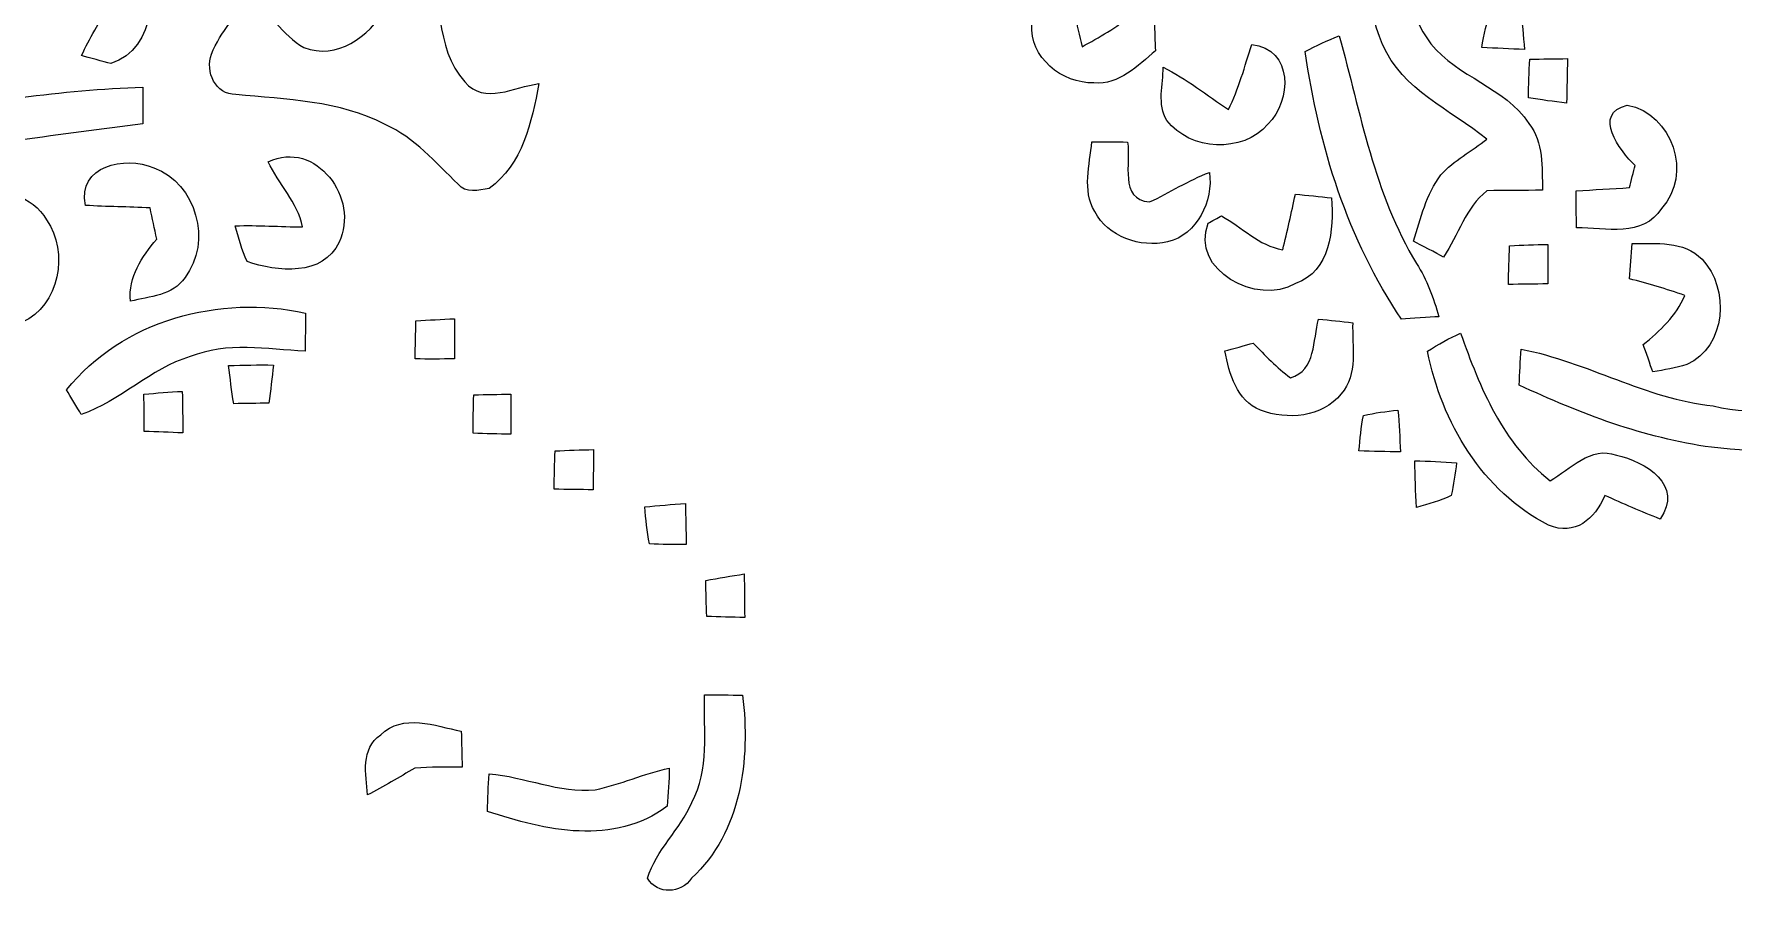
# Model space of a CAD drawing. Header units: centimetres. Extents: x -13.3 to 13.3, y -9.8 to 9.7.
# Drawn here: x 0.52 to 6.92, y -8.39 to -5.15 of the extents above; entities that cross this region are included whole.
import ezdxf

# ---------------------------------------------------------------- set-up
doc = ezdxf.new("R2010")
doc.units = ezdxf.units.CM
doc.header["$MEASUREMENT"] = 0
doc.layers.add('Camada 1', color=7, linetype='Continuous')

msp = doc.modelspace()

# ---------------------------------------------------------------- linework, layer by layer
at = {"layer": 'Camada 1', "color": 156}
for points, knots in [([(5.63491, -4.68171), (5.63491, -4.68171), (5.63491, -4.68171), (5.63491, -4.68171), (5.63491, -4.68171), (5.51249, -4.81929), (5.53685, -5.03132), (5.60317, -5.18971), (5.60317, -5.18971), (5.67831, -5.36081), (5.85857, -5.4356), (5.99615, -5.54601), (5.99615, -5.54601), (5.93794, -5.59082), (5.87199, -5.62645), (5.82224, -5.68113), (5.82224, -5.68113), (5.76757, -5.7538), (5.74604, -5.84446), (5.71958, -5.92983), (5.71958, -5.92983), (5.74781, -5.94501), (5.80424, -5.975), (5.83247, -5.99015), (5.83247, -5.99015), (5.88856, -5.90832), (5.91502, -5.80284), (5.99615, -5.74075), (5.99615, -5.74075), (6.06565, -5.73722), (6.1355, -5.7404), (6.20572, -5.73829), (6.20572, -5.73829), (6.20218, -5.65291), (6.211, -5.558), (6.15385, -5.48674), (6.15385, -5.48674), (6.06319, -5.34952), (5.88573, -5.31318), (5.78484, -5.18653), (5.78484, -5.18653), (5.6977, -5.0733), (5.66807, -4.90466), (5.74957, -4.78048), (5.74957, -4.78048), (5.84588, -4.75192), (5.86563, -4.87398), (5.91397, -4.93041), (5.91397, -4.93041), (5.95241, -4.92619), (5.99122, -4.92195), (6.03003, -4.91808), (6.03003, -4.91808), (6.02085, -4.84857), (6.01698, -4.77485), (5.97358, -4.71699), (5.97358, -4.71699), (5.90902, -4.59916), (5.72628, -4.59809), (5.63491, -4.68171)], [0, 0, 0, 0, 0.0625, 0.0625, 0.0625, 0.0625, 0.125, 0.125, 0.125, 0.125, 0.1875, 0.1875, 0.1875, 0.1875, 0.25, 0.25, 0.25, 0.25, 0.3125, 0.3125, 0.3125, 0.3125, 0.375, 0.375, 0.375, 0.375, 0.4375, 0.4375, 0.4375, 0.4375, 0.5, 0.5, 0.5, 0.5, 0.5625, 0.5625, 0.5625, 0.5625, 0.625, 0.625, 0.625, 0.625, 0.6875, 0.6875, 0.6875, 0.6875, 0.75, 0.75, 0.75, 0.75, 0.8125, 0.8125, 0.8125, 0.8125, 0.875, 0.875, 0.875, 0.875, 1, 1, 1, 1]), ([(0.56938, -4.82106), (0.56938, -4.82106), (0.56938, -4.82106), (0.56938, -4.82106), (0.56938, -4.82106), (0.57009, -4.86657), (0.57009, -4.91243), (0.57679, -4.95793), (0.57679, -4.95793), (0.64416, -4.96464), (0.71191, -4.95935), (0.77964, -4.95935), (0.77964, -4.95935), (0.78634, -4.98052), (0.79974, -5.02284), (0.80644, -5.04401), (0.80644, -5.04401), (0.76941, -5.1047), (0.73377, -5.16678), (0.70272, -5.23134), (0.70272, -5.23134), (0.73025, -5.23875), (0.78563, -5.25392), (0.81314, -5.26133), (0.81314, -5.26133), (0.98495, -5.20841), (1.00787, -4.94946), (0.86888, -4.84786), (0.86888, -4.84786), (0.78634, -4.77343), (0.6671, -4.80835), (0.56938, -4.82106)], [0, 0, 0, 0, 0.1111111, 0.1111111, 0.1111111, 0.1111111, 0.2222222, 0.2222222, 0.2222222, 0.2222222, 0.3333333, 0.3333333, 0.3333333, 0.3333333, 0.4444444, 0.4444444, 0.4444444, 0.4444444, 0.5555556, 0.5555556, 0.5555556, 0.5555556, 0.6666667, 0.6666667, 0.6666667, 0.6666667, 0.7777778, 0.7777778, 0.7777778, 0.7777778, 1, 1, 1, 1]), ([(1.84431, -4.74661), (1.84431, -4.74661), (1.84431, -4.74661), (1.84431, -4.74661), (1.84431, -4.74661), (1.85173, -4.84893), (1.87854, -4.95511), (1.84538, -5.05566), (1.84538, -5.05566), (1.78859, -5.16008), (1.66229, -5.24862), (1.54057, -5.201), (1.54057, -5.201), (1.45873, -5.15372), (1.40828, -5.07012), (1.34584, -5.00167), (1.34584, -5.00167), (1.29046, -5.07293), (1.22624, -5.14068), (1.19238, -5.22605), (1.19238, -5.22605), (1.1684, -5.29237), (1.20614, -5.37915), (1.28447, -5.37774), (1.28447, -5.37774), (1.47425, -5.39644), (1.67323, -5.40103), (1.84643, -5.49098), (1.84643, -5.49098), (1.95686, -5.54036), (2.03624, -5.6335), (2.1209, -5.71605), (2.1209, -5.71605), (2.14806, -5.75239), (2.19991, -5.73829), (2.23767, -5.73193), (2.23767, -5.73193), (2.36466, -5.64127), (2.39888, -5.48075), (2.425, -5.33681), (2.425, -5.33681), (2.33362, -5.34952), (2.22108, -5.41725), (2.14629, -5.33047), (2.14629, -5.33047), (2.02742, -5.19923), (2.0701, -5.00415), (1.98613, -4.85705), (1.98613, -4.85705), (1.95474, -4.80342), (1.89335, -4.78013), (1.84431, -4.74661)], [0, 0, 0, 0, 0.0714286, 0.0714286, 0.0714286, 0.0714286, 0.1428571, 0.1428571, 0.1428571, 0.1428571, 0.2142857, 0.2142857, 0.2142857, 0.2142857, 0.2857143, 0.2857143, 0.2857143, 0.2857143, 0.3571429, 0.3571429, 0.3571429, 0.3571429, 0.4285714, 0.4285714, 0.4285714, 0.4285714, 0.5, 0.5, 0.5, 0.5, 0.5714286, 0.5714286, 0.5714286, 0.5714286, 0.6428571, 0.6428571, 0.6428571, 0.6428571, 0.7142857, 0.7142857, 0.7142857, 0.7142857, 0.7857143, 0.7857143, 0.7857143, 0.7857143, 0.8571429, 0.8571429, 0.8571429, 0.8571429, 1, 1, 1, 1]), ([(4.28941, -4.96181), (4.28941, -4.96181), (4.28941, -4.96181), (4.28941, -4.96181), (4.28941, -4.96181), (4.28554, -5.01156), (4.28096, -5.06165), (4.28166, -5.1121), (4.28166, -5.1121), (4.27177, -5.23733), (4.39666, -5.33752), (4.5159, -5.33435), (4.5159, -5.33435), (4.61115, -5.34282), (4.681, -5.26908), (4.74768, -5.21299), (4.74768, -5.21299), (4.74591, -5.17596), (4.74451, -5.13961), (4.74345, -5.10329), (4.74345, -5.10329), (4.72263, -5.09763), (4.68066, -5.08635), (4.65983, -5.08105), (4.65983, -5.08105), (4.5988, -5.12339), (4.53672, -5.16395), (4.47111, -5.19782), (4.47111, -5.19782), (4.45065, -5.11527), (4.43476, -5.03166), (4.4217, -4.94805), (4.4217, -4.94805), (4.37727, -4.95229), (4.33317, -4.95687), (4.28941, -4.96181)], [0, 0, 0, 0, 0.1, 0.1, 0.1, 0.1, 0.2, 0.2, 0.2, 0.2, 0.3, 0.3, 0.3, 0.3, 0.4, 0.4, 0.4, 0.4, 0.5, 0.5, 0.5, 0.5, 0.6, 0.6, 0.6, 0.6, 0.7, 0.7, 0.7, 0.7, 0.8, 0.8, 0.8, 0.8, 1, 1, 1, 1]), ([(6.01027, -5.05919), (6.01027, -5.05919), (6.01027, -5.05919), (6.01027, -5.05919), (6.01027, -5.05919), (5.99439, -5.10504), (5.98594, -5.15301), (5.97641, -5.20064), (5.97641, -5.20064), (6.02967, -5.20381), (6.08365, -5.20629), (6.13762, -5.20876), (6.13762, -5.20876), (6.13268, -5.15725), (6.12951, -5.10575), (6.1214, -5.05529), (6.1214, -5.05529), (6.084, -5.05142), (6.04697, -5.05283), (6.01027, -5.05919)], [0, 0, 0, 0, 0.1666667, 0.1666667, 0.1666667, 0.1666667, 0.3333333, 0.3333333, 0.3333333, 0.3333333, 0.5, 0.5, 0.5, 0.5, 0.6666667, 0.6666667, 0.6666667, 0.6666667, 1, 1, 1, 1]), ([(5.31142, -5.21652), (5.31142, -5.21652), (5.31142, -5.21652), (5.31142, -5.21652), (5.31142, -5.21652), (5.36292, -5.57142), (5.47122, -5.92596), (5.67477, -6.2244), (5.67477, -6.2244), (5.70971, -6.22194), (5.77956, -6.21736), (5.81447, -6.21488), (5.81447, -6.21488), (5.79542, -6.14432), (5.77003, -6.07589), (5.73088, -6.01451), (5.73088, -6.01451), (5.57176, -5.7531), (5.52026, -5.44688), (5.43984, -5.15654), (5.43984, -5.15654), (5.39608, -5.17418), (5.35305, -5.1943), (5.31142, -5.21652)], [0, 0, 0, 0, 0.1428571, 0.1428571, 0.1428571, 0.1428571, 0.2857143, 0.2857143, 0.2857143, 0.2857143, 0.4285714, 0.4285714, 0.4285714, 0.4285714, 0.5714286, 0.5714286, 0.5714286, 0.5714286, 0.7142857, 0.7142857, 0.7142857, 0.7142857, 1, 1, 1, 1]), ([(5.0225, -5.43489), (5.0225, -5.43489), (5.0225, -5.43489), (5.0225, -5.43489), (5.0225, -5.43489), (4.94064, -5.38091), (4.86409, -5.31917), (4.7766, -5.27473), (4.7766, -5.27473), (4.77697, -5.34034), (4.75297, -5.41513), (4.79071, -5.47546), (4.79071, -5.47546), (4.8782, -5.59082), (5.07576, -5.60034), (5.17102, -5.49027), (5.17102, -5.49027), (5.26133, -5.40103), (5.26696, -5.20629), (5.10998, -5.18936), (5.10998, -5.18936), (5.08423, -5.27227), (5.06095, -5.35657), (5.0225, -5.43489)], [0, 0, 0, 0, 0.1428571, 0.1428571, 0.1428571, 0.1428571, 0.2857143, 0.2857143, 0.2857143, 0.2857143, 0.4285714, 0.4285714, 0.4285714, 0.4285714, 0.5714286, 0.5714286, 0.5714286, 0.5714286, 0.7142857, 0.7142857, 0.7142857, 0.7142857, 1, 1, 1, 1]), ([(6.15738, -5.2451), (6.15738, -5.2451), (6.15738, -5.2451), (6.15738, -5.2451), (6.15738, -5.2451), (6.1549, -5.29342), (6.1528, -5.34212), (6.15209, -5.3908), (6.15209, -5.3908), (6.19972, -5.39784), (6.24769, -5.4049), (6.29601, -5.41055), (6.29601, -5.41055), (6.29742, -5.35445), (6.29884, -5.29872), (6.2992, -5.24298), (6.2992, -5.24298), (6.25157, -5.24333), (6.2043, -5.24403), (6.15738, -5.2451)], [0, 0, 0, 0, 0.1666667, 0.1666667, 0.1666667, 0.1666667, 0.3333333, 0.3333333, 0.3333333, 0.3333333, 0.5, 0.5, 0.5, 0.5, 0.6666667, 0.6666667, 0.6666667, 0.6666667, 1, 1, 1, 1]), ([(0.01763, -5.45429), (0.01763, -5.45429), (0.01763, -5.45429), (0.01763, -5.45429), (0.01763, -5.45429), (0.00669, -5.5005), (0.00635, -5.54848), (0.00353, -5.59611), (0.00353, -5.59611), (0.31503, -5.57776), (0.62371, -5.52591), (0.9338, -5.48852), (0.9338, -5.48852), (0.9338, -5.4423), (0.9338, -5.39608), (0.93415, -5.35023), (0.93415, -5.35023), (0.62688, -5.35905), (0.32137, -5.41055), (0.01763, -5.45429)], [0, 0, 0, 0, 0.1666667, 0.1666667, 0.1666667, 0.1666667, 0.3333333, 0.3333333, 0.3333333, 0.3333333, 0.5, 0.5, 0.5, 0.5, 0.6666667, 0.6666667, 0.6666667, 0.6666667, 1, 1, 1, 1]), ([(6.55389, -5.64585), (6.55389, -5.64585), (6.55389, -5.64585), (6.55389, -5.64585), (6.55389, -5.64585), (6.54897, -5.66666), (6.53837, -5.70759), (6.53345, -5.7284), (6.53345, -5.7284), (6.46606, -5.73334), (6.39903, -5.73651), (6.33236, -5.74075), (6.33236, -5.74075), (6.33236, -5.78696), (6.3327, -5.83318), (6.33341, -5.87974), (6.33341, -5.87974), (6.44207, -5.88081), (6.58495, -5.9175), (6.65409, -5.80672), (6.65409, -5.80672), (6.77157, -5.67867), (6.69536, -5.45041), (6.52463, -5.41796), (6.52463, -5.41796), (6.39127, -5.45007), (6.49605, -5.5887), (6.55389, -5.64585)], [0, 0, 0, 0, 0.125, 0.125, 0.125, 0.125, 0.25, 0.25, 0.25, 0.25, 0.375, 0.375, 0.375, 0.375, 0.5, 0.5, 0.5, 0.5, 0.625, 0.625, 0.625, 0.625, 0.75, 0.75, 0.75, 0.75, 1, 1, 1, 1]), ([(1.40582, -5.63104), (1.40582, -5.63104), (1.40582, -5.63104), (1.40582, -5.63104), (1.40582, -5.63104), (1.44497, -5.71465), (1.51623, -5.78414), (1.53563, -5.87657), (1.53563, -5.87657), (1.45097, -5.87621), (1.3663, -5.86951), (1.28198, -5.87269), (1.28198, -5.87269), (1.2947, -5.91784), (1.30668, -5.9637), (1.32644, -6.00745), (1.32644, -6.00745), (1.43898, -6.0459), (1.61325, -6.0639), (1.67252, -5.93407), (1.67252, -5.93407), (1.75153, -5.77179), (1.58644, -5.54567), (1.40582, -5.63104)], [0, 0, 0, 0, 0.1428571, 0.1428571, 0.1428571, 0.1428571, 0.2857143, 0.2857143, 0.2857143, 0.2857143, 0.4285714, 0.4285714, 0.4285714, 0.4285714, 0.5714286, 0.5714286, 0.5714286, 0.5714286, 0.7142857, 0.7142857, 0.7142857, 0.7142857, 1, 1, 1, 1]), ([(4.50814, -5.55659), (4.50814, -5.55659), (4.50814, -5.55659), (4.50814, -5.55659), (4.50814, -5.55659), (4.49967, -5.64268), (4.47145, -5.73829), (4.51872, -5.81837), (4.51872, -5.81837), (4.56917, -5.91572), (4.69018, -5.95524), (4.79354, -5.93336), (4.79354, -5.93336), (4.90607, -5.90549), (4.965, -5.77919), (4.95123, -5.67124), (4.95123, -5.67124), (4.87221, -5.70089), (4.80201, -5.74781), (4.72546, -5.78272), (4.72546, -5.78272), (4.60869, -5.77215), (4.65666, -5.63562), (4.64219, -5.55695), (4.64219, -5.55695), (4.59739, -5.55659), (4.55259, -5.55625), (4.50814, -5.55659)], [0, 0, 0, 0, 0.125, 0.125, 0.125, 0.125, 0.25, 0.25, 0.25, 0.25, 0.375, 0.375, 0.375, 0.375, 0.5, 0.5, 0.5, 0.5, 0.625, 0.625, 0.625, 0.625, 0.75, 0.75, 0.75, 0.75, 1, 1, 1, 1]), ([(0.7172, -5.79578), (0.7172, -5.79578), (0.7172, -5.79578), (0.7172, -5.79578), (0.7172, -5.79578), (0.79833, -5.80036), (0.87982, -5.80107), (0.96097, -5.80531), (0.96097, -5.80531), (0.96943, -5.84412), (0.97754, -5.88327), (0.98602, -5.92278), (0.98602, -5.92278), (0.93027, -5.99052), (0.87806, -6.0639), (0.88688, -6.15667), (0.88688, -6.15667), (0.95919, -6.13903), (1.04668, -6.1355), (1.09255, -6.06743), (1.09255, -6.06743), (1.19591, -5.93266), (1.13524, -5.71253), (0.97472, -5.65396), (0.97472, -5.65396), (0.86571, -5.6074), (0.68721, -5.64585), (0.7172, -5.79578)], [0, 0, 0, 0, 0.125, 0.125, 0.125, 0.125, 0.25, 0.25, 0.25, 0.25, 0.375, 0.375, 0.375, 0.375, 0.5, 0.5, 0.5, 0.5, 0.625, 0.625, 0.625, 0.625, 0.75, 0.75, 0.75, 0.75, 1, 1, 1, 1]), ([(0.30373, -5.73899), (0.30373, -5.73899), (0.30373, -5.73899), (0.30373, -5.73899), (0.30373, -5.73899), (0.3002, -5.77919), (0.29739, -5.81978), (0.29457, -5.86034), (0.29457, -5.86034), (0.35243, -5.89633), (0.46389, -5.90832), (0.45402, -5.99792), (0.45402, -5.99792), (0.46955, -6.10658), (0.33689, -6.10517), (0.26563, -6.13339), (0.26563, -6.13339), (0.26423, -6.17536), (0.26353, -6.2177), (0.26317, -6.26004), (0.26317, -6.26004), (0.33513, -6.25792), (0.41275, -6.27308), (0.47871, -6.23569), (0.47871, -6.23569), (0.62089, -6.17361), (0.65546, -5.97181), (0.57114, -5.84975), (0.57114, -5.84975), (0.51822, -5.75663), (0.40216, -5.73334), (0.30373, -5.73899)], [0, 0, 0, 0, 0.1111111, 0.1111111, 0.1111111, 0.1111111, 0.2222222, 0.2222222, 0.2222222, 0.2222222, 0.3333333, 0.3333333, 0.3333333, 0.3333333, 0.4444444, 0.4444444, 0.4444444, 0.4444444, 0.5555556, 0.5555556, 0.5555556, 0.5555556, 0.6666667, 0.6666667, 0.6666667, 0.6666667, 0.7777778, 0.7777778, 0.7777778, 0.7777778, 1, 1, 1, 1]), ([(5.27473, -5.75344), (5.27473, -5.75344), (5.27473, -5.75344), (5.27473, -5.75344), (5.27473, -5.75344), (5.25955, -5.82329), (5.24403, -5.89314), (5.2271, -5.96265), (5.2271, -5.96265), (5.13608, -5.94747), (5.0733, -5.87728), (4.99638, -5.83494), (4.99638, -5.83494), (4.98369, -5.842), (4.95864, -5.85611), (4.94595, -5.86281), (4.94595, -5.86281), (4.87785, -6.04026), (5.13045, -6.17536), (5.27507, -6.08965), (5.27507, -6.08965), (5.40773, -6.04485), (5.41867, -5.88539), (5.41126, -5.76721), (5.41126, -5.76721), (5.36539, -5.76226), (5.31988, -5.75768), (5.27473, -5.75344)], [0, 0, 0, 0, 0.125, 0.125, 0.125, 0.125, 0.25, 0.25, 0.25, 0.25, 0.375, 0.375, 0.375, 0.375, 0.5, 0.5, 0.5, 0.5, 0.625, 0.625, 0.625, 0.625, 0.75, 0.75, 0.75, 0.75, 1, 1, 1, 1]), ([(6.08153, -5.94747), (6.08153, -5.94747), (6.08153, -5.94747), (6.08153, -5.94747), (6.08153, -5.94747), (6.07905, -5.99581), (6.07764, -6.04414), (6.07694, -6.09318), (6.07694, -6.09318), (6.12598, -6.09247), (6.17573, -6.09211), (6.22545, -6.09106), (6.22545, -6.09106), (6.22545, -6.04131), (6.22545, -5.99157), (6.22511, -5.94254), (6.22511, -5.94254), (6.17714, -5.94359), (6.12916, -5.94535), (6.08153, -5.94747)], [0, 0, 0, 0, 0.1666667, 0.1666667, 0.1666667, 0.1666667, 0.3333333, 0.3333333, 0.3333333, 0.3333333, 0.5, 0.5, 0.5, 0.5, 0.6666667, 0.6666667, 0.6666667, 0.6666667, 1, 1, 1, 1]), ([(6.54332, -5.93936), (6.54332, -5.93936), (6.54332, -5.93936), (6.54332, -5.93936), (6.54332, -5.93936), (6.53908, -5.98311), (6.53591, -6.02755), (6.53308, -6.07201), (6.53308, -6.07201), (6.60293, -6.08965), (6.67244, -6.11082), (6.74122, -6.1348), (6.74122, -6.1348), (6.70877, -6.21171), (6.64774, -6.26816), (6.58459, -6.32001), (6.58459, -6.32001), (6.59377, -6.34576), (6.61175, -6.39726), (6.62094, -6.42301), (6.62094, -6.42301), (6.66362, -6.41456), (6.70701, -6.40785), (6.74899, -6.39514), (6.74899, -6.39514), (6.89715, -6.32953), (6.91161, -6.10693), (6.80614, -5.99863), (6.80614, -5.99863), (6.73734, -5.92771), (6.63256, -5.93901), (6.54332, -5.93936)], [0, 0, 0, 0, 0.1111111, 0.1111111, 0.1111111, 0.1111111, 0.2222222, 0.2222222, 0.2222222, 0.2222222, 0.3333333, 0.3333333, 0.3333333, 0.3333333, 0.4444444, 0.4444444, 0.4444444, 0.4444444, 0.5555556, 0.5555556, 0.5555556, 0.5555556, 0.6666667, 0.6666667, 0.6666667, 0.6666667, 0.7777778, 0.7777778, 0.7777778, 0.7777778, 1, 1, 1, 1]), ([(0.64664, -6.49076), (0.64664, -6.49076), (0.64664, -6.49076), (0.64664, -6.49076), (0.64664, -6.49076), (0.6604, -6.51369), (0.68791, -6.5599), (0.70167, -6.58283), (0.70167, -6.58283), (0.84983, -6.53274), (0.96097, -6.41032), (1.1123, -6.36517), (1.1123, -6.36517), (1.2506, -6.30872), (1.40088, -6.3373), (1.54481, -6.34505), (1.54481, -6.34505), (1.54552, -6.29708), (1.54622, -6.2491), (1.54657, -6.20148), (1.54657, -6.20148), (1.22555, -6.12985), (0.85372, -6.22793), (0.64664, -6.49076)], [0, 0, 0, 0, 0.1428571, 0.1428571, 0.1428571, 0.1428571, 0.2857143, 0.2857143, 0.2857143, 0.2857143, 0.4285714, 0.4285714, 0.4285714, 0.4285714, 0.5714286, 0.5714286, 0.5714286, 0.5714286, 0.7142857, 0.7142857, 0.7142857, 0.7142857, 1, 1, 1, 1]), ([(1.96249, -6.2304), (1.96249, -6.2304), (1.96249, -6.2304), (1.96249, -6.2304), (1.96249, -6.2304), (1.96074, -6.27803), (1.95967, -6.32566), (1.95932, -6.37399), (1.95932, -6.37399), (2.00837, -6.37433), (2.05775, -6.37433), (2.10714, -6.37363), (2.10714, -6.37363), (2.10784, -6.32319), (2.10819, -6.27274), (2.10784, -6.22265), (2.10784, -6.22265), (2.05916, -6.2244), (2.01083, -6.22723), (1.96249, -6.2304)], [0, 0, 0, 0, 0.1666667, 0.1666667, 0.1666667, 0.1666667, 0.3333333, 0.3333333, 0.3333333, 0.3333333, 0.5, 0.5, 0.5, 0.5, 0.6666667, 0.6666667, 0.6666667, 0.6666667, 1, 1, 1, 1]), ([(5.25604, -6.44525), (5.25604, -6.44525), (5.25604, -6.44525), (5.25604, -6.44525), (5.25604, -6.44525), (5.20381, -6.40715), (5.16042, -6.35987), (5.11598, -6.31437), (5.11598, -6.31437), (5.08916, -6.32178), (5.03555, -6.33659), (5.00873, -6.344), (5.00873, -6.344), (5.02673, -6.43008), (5.05213, -6.53062), (5.14349, -6.56731), (5.14349, -6.56731), (5.24403, -6.60435), (5.37491, -6.59482), (5.44688, -6.50592), (5.44688, -6.50592), (5.51144, -6.43183), (5.48745, -6.3267), (5.49063, -6.23746), (5.49063, -6.23746), (5.44759, -6.23217), (5.4049, -6.22793), (5.36222, -6.22406), (5.36222, -6.22406), (5.33964, -6.30237), (5.35305, -6.41597), (5.25604, -6.44525)], [0, 0, 0, 0, 0.1111111, 0.1111111, 0.1111111, 0.1111111, 0.2222222, 0.2222222, 0.2222222, 0.2222222, 0.3333333, 0.3333333, 0.3333333, 0.3333333, 0.4444444, 0.4444444, 0.4444444, 0.4444444, 0.5555556, 0.5555556, 0.5555556, 0.5555556, 0.6666667, 0.6666667, 0.6666667, 0.6666667, 0.7777778, 0.7777778, 0.7777778, 0.7777778, 1, 1, 1, 1]), ([(5.77249, -6.34471), (5.77249, -6.34471), (5.77249, -6.34471), (5.77249, -6.34471), (5.77249, -6.34471), (5.82436, -6.61212), (5.97958, -6.87317), (6.22793, -6.99981), (6.22793, -6.99981), (6.32777, -7.04144), (6.40184, -6.97793), (6.44031, -6.88798), (6.44031, -6.88798), (6.50875, -6.91902), (6.57754, -6.94901), (6.6481, -6.97688), (6.6481, -6.97688), (6.7391, -6.85058), (6.59306, -6.75993), (6.4837, -6.73593), (6.4837, -6.73593), (6.38703, -6.70065), (6.30977, -6.78921), (6.23393, -6.83294), (6.23393, -6.83294), (6.0572, -6.6929), (5.969, -6.48334), (5.89704, -6.27627), (5.89704, -6.27627), (5.85399, -6.29637), (5.81235, -6.3193), (5.77249, -6.34471)], [0, 0, 0, 0, 0.1111111, 0.1111111, 0.1111111, 0.1111111, 0.2222222, 0.2222222, 0.2222222, 0.2222222, 0.3333333, 0.3333333, 0.3333333, 0.3333333, 0.4444444, 0.4444444, 0.4444444, 0.4444444, 0.5555556, 0.5555556, 0.5555556, 0.5555556, 0.6666667, 0.6666667, 0.6666667, 0.6666667, 0.7777778, 0.7777778, 0.7777778, 0.7777778, 1, 1, 1, 1]), ([(1.25659, -6.39867), (1.25659, -6.39867), (1.25659, -6.39867), (1.25659, -6.39867), (1.25659, -6.39867), (1.26223, -6.4463), (1.26858, -6.49427), (1.27599, -6.54261), (1.27599, -6.54261), (1.32009, -6.5419), (1.36418, -6.5412), (1.40864, -6.54049), (1.40864, -6.54049), (1.41498, -6.49252), (1.42027, -6.44455), (1.42521, -6.39692), (1.42521, -6.39692), (1.36877, -6.39621), (1.31268, -6.39692), (1.25659, -6.39867)], [0, 0, 0, 0, 0.1666667, 0.1666667, 0.1666667, 0.1666667, 0.3333333, 0.3333333, 0.3333333, 0.3333333, 0.5, 0.5, 0.5, 0.5, 0.6666667, 0.6666667, 0.6666667, 0.6666667, 1, 1, 1, 1]), ([(6.12493, -6.33694), (6.12493, -6.33694), (6.12493, -6.33694), (6.12493, -6.33694), (6.12493, -6.33694), (6.1221, -6.38174), (6.11928, -6.42691), (6.11752, -6.47206), (6.11752, -6.47206), (6.34717, -6.58035), (6.58847, -6.67137), (6.84142, -6.70665), (6.84142, -6.70665), (7.02839, -6.72853), (7.23053, -6.7257), (7.39457, -6.62094), (7.39457, -6.62094), (7.38152, -6.59058), (7.35576, -6.52992), (7.34306, -6.49958), (7.34306, -6.49958), (7.1829, -6.54649), (7.01462, -6.59482), (6.84812, -6.55072), (6.84812, -6.55072), (6.59411, -6.52426), (6.37258, -6.38493), (6.12493, -6.33694)], [0, 0, 0, 0, 0.125, 0.125, 0.125, 0.125, 0.25, 0.25, 0.25, 0.25, 0.375, 0.375, 0.375, 0.375, 0.5, 0.5, 0.5, 0.5, 0.625, 0.625, 0.625, 0.625, 0.75, 0.75, 0.75, 0.75, 1, 1, 1, 1]), ([(0.93802, -6.50699), (0.93802, -6.50699), (0.93802, -6.50699), (0.93802, -6.50699), (0.93802, -6.50699), (0.93802, -6.55319), (0.93839, -6.59977), (0.93909, -6.64669), (0.93909, -6.64669), (0.98743, -6.6488), (1.03575, -6.65056), (1.08408, -6.65232), (1.08408, -6.65232), (1.08408, -6.60011), (1.08338, -6.5479), (1.08196, -6.49605), (1.08196, -6.49605), (1.03363, -6.49851), (0.98565, -6.50239), (0.93802, -6.50699)], [0, 0, 0, 0, 0.1666667, 0.1666667, 0.1666667, 0.1666667, 0.3333333, 0.3333333, 0.3333333, 0.3333333, 0.5, 0.5, 0.5, 0.5, 0.6666667, 0.6666667, 0.6666667, 0.6666667, 1, 1, 1, 1]), ([(2.18015, -6.50945), (2.18015, -6.50945), (2.18015, -6.50945), (2.18015, -6.50945), (2.18015, -6.50945), (2.1784, -6.55742), (2.17769, -6.60576), (2.17735, -6.65409), (2.17735, -6.65409), (2.22462, -6.65551), (2.27224, -6.65656), (2.32021, -6.65762), (2.32021, -6.65762), (2.32021, -6.60681), (2.31985, -6.55672), (2.31951, -6.50662), (2.31951, -6.50662), (2.27295, -6.50699), (2.22637, -6.50769), (2.18015, -6.50945)], [0, 0, 0, 0, 0.1666667, 0.1666667, 0.1666667, 0.1666667, 0.3333333, 0.3333333, 0.3333333, 0.3333333, 0.5, 0.5, 0.5, 0.5, 0.6666667, 0.6666667, 0.6666667, 0.6666667, 1, 1, 1, 1]), ([(5.5312, -6.58707), (5.5312, -6.58707), (5.5312, -6.58707), (5.5312, -6.58707), (5.5312, -6.58707), (5.52202, -6.63081), (5.5185, -6.67526), (5.5139, -6.72007), (5.5139, -6.72007), (5.56577, -6.72182), (5.61798, -6.72324), (5.67055, -6.72429), (5.67055, -6.72429), (5.66807, -6.67137), (5.6649, -6.61846), (5.66101, -6.56624), (5.66101, -6.56624), (5.61728, -6.57189), (5.57354, -6.57647), (5.5312, -6.58707)], [0, 0, 0, 0, 0.1666667, 0.1666667, 0.1666667, 0.1666667, 0.3333333, 0.3333333, 0.3333333, 0.3333333, 0.5, 0.5, 0.5, 0.5, 0.6666667, 0.6666667, 0.6666667, 0.6666667, 1, 1, 1, 1]), ([(2.48637, -6.72041), (2.48637, -6.72041), (2.48637, -6.72041), (2.48637, -6.72041), (2.48637, -6.72041), (2.48462, -6.76804), (2.4832, -6.81637), (2.4825, -6.86469), (2.4825, -6.86469), (2.53118, -6.8654), (2.58056, -6.86611), (2.62995, -6.86647), (2.62995, -6.86647), (2.63031, -6.81567), (2.63065, -6.76556), (2.63102, -6.71512), (2.63102, -6.71512), (2.58268, -6.71653), (2.53434, -6.71795), (2.48637, -6.72041)], [0, 0, 0, 0, 0.1666667, 0.1666667, 0.1666667, 0.1666667, 0.3333333, 0.3333333, 0.3333333, 0.3333333, 0.5, 0.5, 0.5, 0.5, 0.6666667, 0.6666667, 0.6666667, 0.6666667, 1, 1, 1, 1]), ([(5.72416, -6.7571), (5.72416, -6.7571), (5.72416, -6.7571), (5.72416, -6.7571), (5.72416, -6.7571), (5.72523, -6.81567), (5.72735, -6.87387), (5.73122, -6.93313), (5.73122, -6.93313), (5.77497, -6.91902), (5.82083, -6.9102), (5.86176, -6.88833), (5.86176, -6.88833), (5.87092, -6.84742), (5.87587, -6.80578), (5.88186, -6.76485), (5.88186, -6.76485), (5.8293, -6.76134), (5.77639, -6.75886), (5.72416, -6.7571)], [0, 0, 0, 0, 0.1666667, 0.1666667, 0.1666667, 0.1666667, 0.3333333, 0.3333333, 0.3333333, 0.3333333, 0.5, 0.5, 0.5, 0.5, 0.6666667, 0.6666667, 0.6666667, 0.6666667, 1, 1, 1, 1]), ([(2.82434, -6.93137), (2.82434, -6.93137), (2.82434, -6.93137), (2.82434, -6.93137), (2.82434, -6.93137), (2.82857, -6.97723), (2.83209, -7.0238), (2.84198, -7.06966), (2.84198, -7.06966), (2.88783, -7.0739), (2.93404, -7.07284), (2.98026, -7.07284), (2.98026, -7.07284), (2.97921, -7.02098), (2.97814, -6.96948), (2.97744, -6.91797), (2.97744, -6.91797), (2.92593, -6.92185), (2.87479, -6.92608), (2.82434, -6.93137)], [0, 0, 0, 0, 0.1666667, 0.1666667, 0.1666667, 0.1666667, 0.3333333, 0.3333333, 0.3333333, 0.3333333, 0.5, 0.5, 0.5, 0.5, 0.6666667, 0.6666667, 0.6666667, 0.6666667, 1, 1, 1, 1]), ([(3.05399, -7.20831), (3.05399, -7.20831), (3.05399, -7.20831), (3.05399, -7.20831), (3.05399, -7.20831), (3.05469, -7.25311), (3.05611, -7.29826), (3.05752, -7.34377), (3.05752, -7.34377), (3.10515, -7.34518), (3.15241, -7.34659), (3.2004, -7.348), (3.2004, -7.348), (3.2004, -7.29297), (3.1997, -7.23793), (3.19863, -7.18361), (3.19863, -7.18361), (3.14995, -7.19101), (3.10198, -7.19949), (3.05399, -7.20831)], [0, 0, 0, 0, 0.1666667, 0.1666667, 0.1666667, 0.1666667, 0.3333333, 0.3333333, 0.3333333, 0.3333333, 0.5, 0.5, 0.5, 0.5, 0.6666667, 0.6666667, 0.6666667, 0.6666667, 1, 1, 1, 1]), ([(3.04906, -7.63905), (3.04906, -7.63905), (3.04906, -7.63905), (3.04906, -7.63905), (3.04906, -7.63905), (3.04446, -7.77451), (3.06987, -7.9202), (3.00143, -8.04474), (3.00143, -8.04474), (2.95733, -8.14704), (2.86737, -8.22289), (2.83386, -8.32979), (2.83386, -8.32979), (2.87301, -8.39294), (2.95945, -8.38763), (3.00073, -8.32979), (3.00073, -8.32979), (3.18876, -8.15481), (3.22226, -7.88317), (3.19263, -7.6408), (3.19263, -7.6408), (3.14466, -7.63939), (3.09667, -7.63869), (3.04906, -7.63905)], [0, 0, 0, 0, 0.1428571, 0.1428571, 0.1428571, 0.1428571, 0.2857143, 0.2857143, 0.2857143, 0.2857143, 0.4285714, 0.4285714, 0.4285714, 0.4285714, 0.5714286, 0.5714286, 0.5714286, 0.5714286, 0.7142857, 0.7142857, 0.7142857, 0.7142857, 1, 1, 1, 1]), ([(1.8295, -7.79003), (1.8295, -7.79003), (1.8295, -7.79003), (1.8295, -7.79003), (1.8295, -7.79003), (1.75331, -7.84153), (1.77375, -7.9382), (1.77977, -8.01582), (1.77977, -8.01582), (1.84114, -7.98583), (1.8983, -7.94878), (1.95791, -7.91562), (1.95791, -7.91562), (2.01719, -7.90963), (2.07715, -7.91279), (2.13676, -7.91174), (2.13676, -7.91174), (2.13535, -7.86589), (2.1343, -7.82038), (2.13289, -7.77521), (2.13289, -7.77521), (2.03446, -7.75687), (1.91206, -7.70714), (1.8295, -7.79003)], [0, 0, 0, 0, 0.1428571, 0.1428571, 0.1428571, 0.1428571, 0.2857143, 0.2857143, 0.2857143, 0.2857143, 0.4285714, 0.4285714, 0.4285714, 0.4285714, 0.5714286, 0.5714286, 0.5714286, 0.5714286, 0.7142857, 0.7142857, 0.7142857, 0.7142857, 1, 1, 1, 1]), ([(2.23801, -7.93608), (2.23801, -7.93608), (2.23801, -7.93608), (2.23801, -7.93608), (2.23801, -7.93608), (2.23485, -7.983), (2.23273, -8.03027), (2.23166, -8.0779), (2.23166, -8.0779), (2.44756, -8.15057), (2.71039, -8.20878), (2.90795, -8.0585), (2.90795, -8.0585), (2.91324, -8.01051), (2.91606, -7.9629), (2.91641, -7.91491), (2.91641, -7.91491), (2.82151, -7.93574), (2.73227, -7.97665), (2.63735, -7.99677), (2.63735, -7.99677), (2.50084, -8.0091), (2.37243, -7.94807), (2.23801, -7.93608)], [0, 0, 0, 0, 0.1428571, 0.1428571, 0.1428571, 0.1428571, 0.2857143, 0.2857143, 0.2857143, 0.2857143, 0.4285714, 0.4285714, 0.4285714, 0.4285714, 0.5714286, 0.5714286, 0.5714286, 0.5714286, 0.7142857, 0.7142857, 0.7142857, 0.7142857, 1, 1, 1, 1])]:
    msp.add_open_spline(points, degree=3, knots=knots, dxfattribs=at)

doc.saveas('drawing.dxf')
